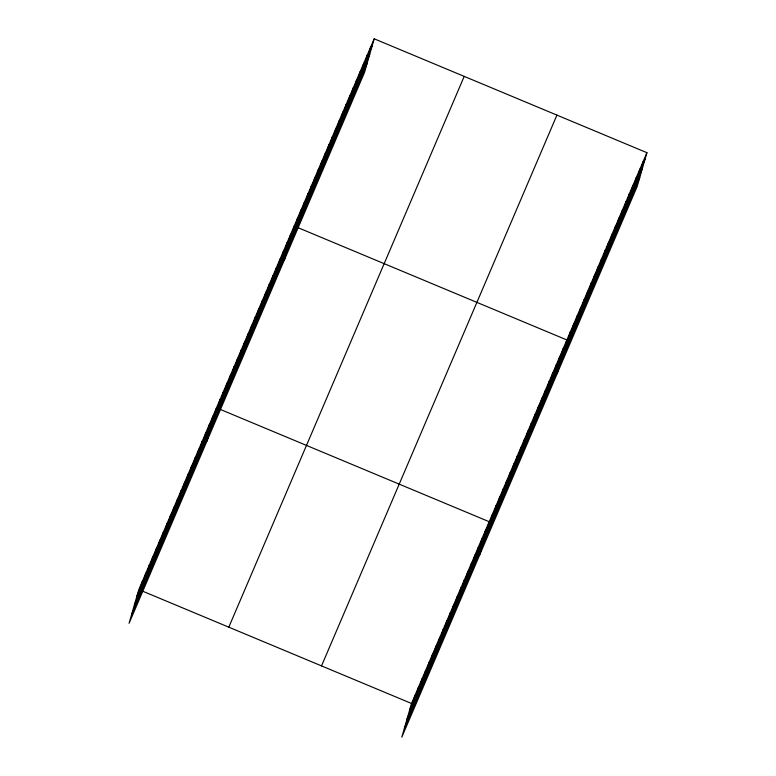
<?xml version="1.0" encoding="UTF-8"?>
<svg xmlns="http://www.w3.org/2000/svg" width="776" height="776" viewBox="0 0 776 776"><rect width="100%" height="100%" fill="white"/><g stroke="black" fill="none" stroke-linecap="round" stroke-linejoin="round"><path stroke-width="1.16" d="M140.456 587.849L142.347 581.331M143.987 579.594L145.878 573.066M147.518 571.33L149.409 564.802M151.048 563.066L152.94 556.538M154.579 554.811L156.471 548.283M158.11 546.547L160.001 540.018M161.641 538.282L163.532 531.754M165.172 530.018L167.063 523.49M168.702 521.763L170.594 515.235M172.233 513.499L174.125 506.97M175.764 505.234L177.655 498.706M179.304 496.97L181.186 490.451M182.835 488.715L184.717 482.187M186.366 480.451L188.248 473.923M189.897 472.186L191.779 465.658M193.428 463.922L195.309 457.404M196.959 455.667L198.84 449.139M200.489 447.403L202.371 440.875M204.02 439.138L205.902 432.61M207.551 430.874L209.433 424.356M211.082 422.619L212.964 416.091M206.765 441.544L216.494 407.827M218.143 406.09L220.025 399.562M221.674 397.836L223.556 391.308M225.205 389.571L227.087 383.043M228.736 381.307L230.618 374.779M232.266 373.043L234.148 366.514M235.797 364.788L237.679 358.26M239.328 356.524L241.21 349.995M242.859 348.259L244.741 341.731M246.39 339.995L248.271 333.476M249.92 331.74L251.802 325.212M253.451 323.476L255.333 316.947M256.982 315.211L258.864 308.683M260.513 306.947L262.395 300.428M264.044 298.692L265.925 292.164M267.575 290.428L269.456 283.9M271.105 282.163L272.987 275.635M274.636 273.909L276.518 267.38M278.167 265.644L280.049 259.116M281.698 257.38L283.579 250.852M285.228 249.115L287.11 242.587M288.759 240.861L290.641 234.333M284.443 259.785L294.172 226.068M295.772 224.448L297.654 217.93M299.245 216.31L301.136 209.782M302.727 208.172L304.609 201.644M306.21 200.024L308.091 193.496M309.692 191.885L311.574 185.357M313.165 183.737L315.056 177.219M316.647 175.599L318.529 169.071M320.129 167.461L322.011 160.933M323.611 159.313L325.493 152.785M327.084 151.174L328.966 144.646M330.566 143.036L332.448 136.508M334.049 134.888L335.93 128.36M337.521 126.75L339.413 120.222M341.003 118.602L342.885 112.084M344.486 110.464L346.368 103.936M347.968 102.325L349.85 95.797M351.441 94.177L353.332 87.649M354.923 86.039L356.805 79.511M358.405 77.891L360.287 71.373M361.888 69.753L363.769 63.225M365.36 61.614L367.252 55.086M368.842 53.466L370.724 46.938M374.207 38.8L364.477 72.517L129.078 623.303L138.817 589.585L374.207 38.8L646.922 152.697L637.183 186.415L401.793 737.2L411.522 703.483L646.922 152.697M413.171 701.746L415.053 695.218M416.702 693.482L418.584 686.964M420.233 685.227L422.115 678.699M423.764 676.963L425.646 670.435M427.295 668.699L429.176 662.17M430.825 660.444L432.707 653.916M434.356 652.179L436.238 645.651M437.887 643.915L439.769 637.387M441.418 635.651L443.3 629.123M444.949 627.396L446.83 620.868M448.48 619.132L450.361 612.603M452.01 610.867L453.892 604.339M455.541 602.603L457.423 596.084M459.072 594.348L460.954 587.82M462.603 586.084L464.485 579.556M466.134 577.819L468.015 571.291M469.664 569.555L471.546 563.037M473.195 561.3L475.077 554.772M476.726 553.036L478.608 546.508M480.257 544.771L482.139 538.243M483.787 536.517L485.669 529.989M479.471 555.441L489.2 521.724L219.559 409.107M490.849 519.988L492.731 513.46M494.38 511.723L496.271 505.195M497.911 503.469L499.802 496.941M501.442 495.204L503.333 488.676M504.972 486.94L506.864 480.412M508.503 478.676L510.395 472.157M512.034 470.421L513.925 463.893M515.565 462.156L517.456 455.628M519.096 453.892L520.987 447.364M522.626 445.628L524.518 439.109M526.157 437.373L528.049 430.845M529.688 429.109L531.579 422.58M533.219 420.844L535.11 414.316M536.75 412.58L538.641 406.061M540.28 404.325L542.172 397.797M543.811 396.061L545.703 389.533M547.342 387.796L549.233 381.268M550.882 379.542L552.764 373.014M554.413 371.277L556.295 364.749M557.944 363.013L559.826 356.485M561.475 354.748L563.357 348.22M557.149 373.683L566.887 339.966L297.237 227.349M568.478 338.346L570.36 331.818M571.96 330.207L573.842 323.679M575.443 322.059L577.325 315.541M578.915 313.921L580.807 307.393M582.398 305.783L584.279 299.255M585.88 297.635L587.762 291.107M589.362 289.496L591.244 282.968M592.835 281.349L594.726 274.83M596.317 273.21L598.199 266.682M599.799 265.072L601.681 258.544M603.282 256.924L605.164 250.396M606.754 248.786L608.646 242.257M610.237 240.647L612.118 234.119M613.719 232.499L615.601 225.971M617.201 224.361L619.083 217.833M620.674 216.213L622.565 209.695M624.156 208.075L626.038 201.547M627.638 199.936L629.52 193.408M631.121 191.788L633.003 185.26M634.593 183.65L636.475 177.122M638.076 175.502L639.957 168.984M641.558 167.364L643.44 160.836M136.925 596.113L372.325 45.328M134.335 605.086L369.735 54.301M131.668 614.33L367.067 63.545M228.804 627.173L464.203 76.388M321.526 665.895L556.925 115.11M409.641 710.011L645.04 159.226M407.051 718.983L642.45 168.198M404.383 728.227L639.773 177.442M142.9 591.293L411.522 703.483"/></g></svg>
